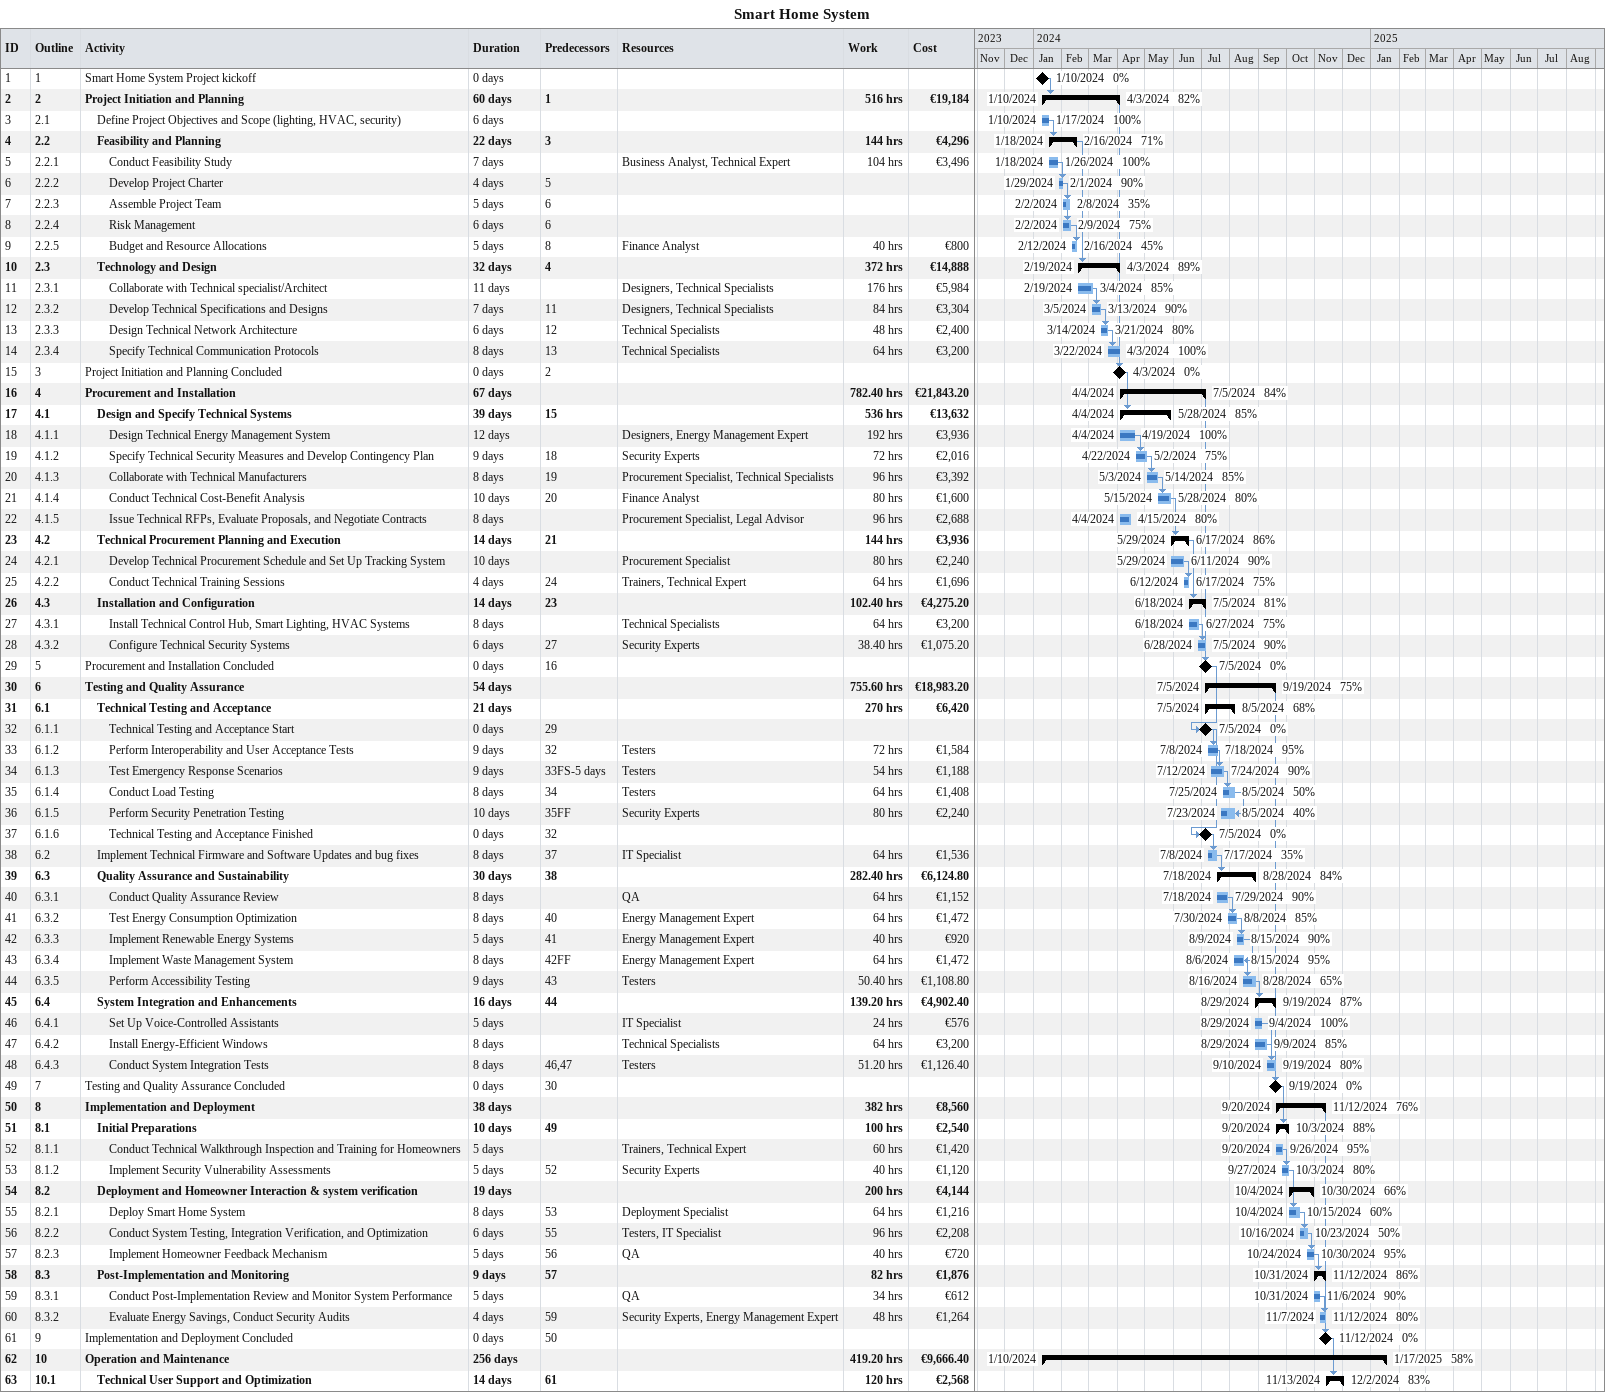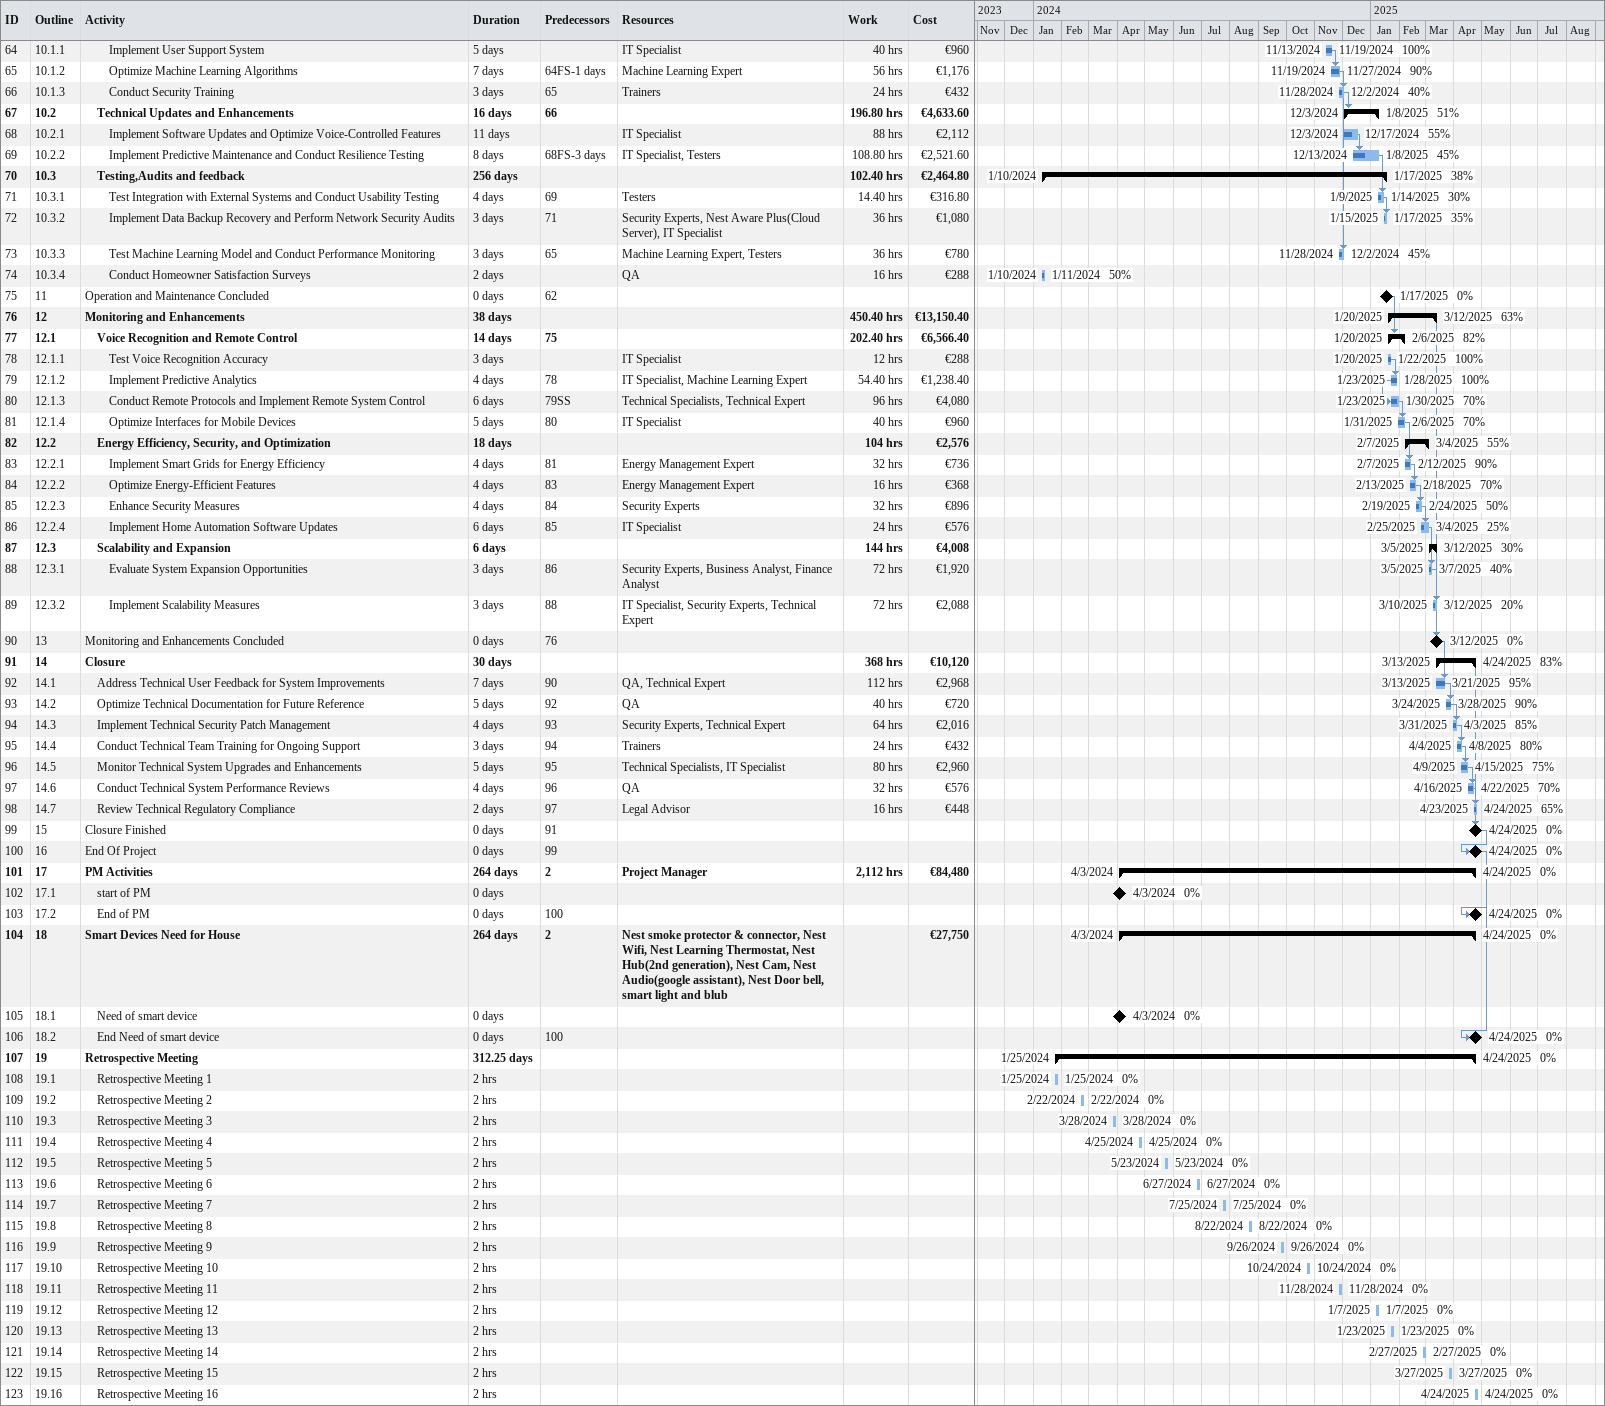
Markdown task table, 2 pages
Smart Home System

| ID | WBS | Task | Duration | Start | Finish | Predecessors | Resources | % complete | Work (h) | Cost (€) |
|---|---|---|---|---|---|---|---|---|---|---|
| 1 | 1 | Smart Home System Project kickoff | 0d | 2024-01-10 | 2024-01-10 |  |  | 0 |  |  |
| 2 | 2 | **Project Initiation and Planning** | 60d | 2024-01-10 | 2024-04-03 | 1 |  | 82 | 516 | 19184 |
| 3 | 2.1 | Define Project Objectives and Scope (lighting, HVAC, security) | 6d | 2024-01-10 | 2024-01-17 |  |  | 100 |  |  |
| 4 | 2.2 | **Feasibility and Planning** | 22d | 2024-01-18 | 2024-02-16 | 3 |  | 71 | 144 | 4296 |
| 5 | 2.2.1 | Conduct Feasibility Study | 7d | 2024-01-18 | 2024-01-26 |  | Business Analyst, Technical Expert | 100 | 104 | 3496 |
| 6 | 2.2.2 | Develop Project Charter | 4d | 2024-01-29 | 2024-02-01 | 5 |  | 90 |  |  |
| 7 | 2.2.3 | Assemble Project Team | 5d | 2024-02-02 | 2024-02-08 | 6 |  | 35 |  |  |
| 8 | 2.2.4 | Risk Management | 6d | 2024-02-02 | 2024-02-09 | 6 |  | 75 |  |  |
| 9 | 2.2.5 | Budget and Resource Allocations | 5d | 2024-02-12 | 2024-02-16 | 8 | Finance Analyst | 45 | 40 | 800 |
| 10 | 2.3 | **Technology and Design** | 32d | 2024-02-19 | 2024-04-03 | 4 |  | 89 | 372 | 14888 |
| 11 | 2.3.1 | Collaborate with Technical specialist/Architect | 11d | 2024-02-19 | 2024-03-04 |  | Designers, Technical Specialists | 85 | 176 | 5984 |
| 12 | 2.3.2 | Develop Technical Specifications and Designs | 7d | 2024-03-05 | 2024-03-13 | 11 | Designers, Technical Specialists | 90 | 84 | 3304 |
| 13 | 2.3.3 | Design Technical Network Architecture | 6d | 2024-03-14 | 2024-03-21 | 12 | Technical Specialists | 80 | 48 | 2400 |
| 14 | 2.3.4 | Specify Technical Communication Protocols | 8d | 2024-03-22 | 2024-04-03 | 13 | Technical Specialists | 100 | 64 | 3200 |
| 15 | 3 | Project Initiation and Planning Concluded | 0d | 2024-04-03 | 2024-04-03 | 2 |  | 0 |  |  |
| 16 | 4 | **Procurement and Installation** | 67d | 2024-04-04 | 2024-07-05 |  |  | 84 | 782.40 | 21843.20 |
| 17 | 4.1 | **Design and Specify Technical Systems** | 39d | 2024-04-04 | 2024-05-28 | 15 |  | 85 | 536 | 13632 |
| 18 | 4.1.1 | Design Technical Energy Management System | 12d | 2024-04-04 | 2024-04-19 |  | Designers, Energy Management Expert | 100 | 192 | 3936 |
| 19 | 4.1.2 | Specify Technical Security Measures and Develop Contingency Plan | 9d | 2024-04-22 | 2024-05-02 | 18 | Security Experts | 75 | 72 | 2016 |
| 20 | 4.1.3 | Collaborate with Technical Manufacturers | 8d | 2024-05-03 | 2024-05-14 | 19 | Procurement Specialist, Technical Specialists | 85 | 96 | 3392 |
| 21 | 4.1.4 | Conduct Technical Cost-Benefit Analysis | 10d | 2024-05-15 | 2024-05-28 | 20 | Finance Analyst | 80 | 80 | 1600 |
| 22 | 4.1.5 | Issue Technical RFPs, Evaluate Proposals, and Negotiate Contracts | 8d | 2024-04-04 | 2024-04-15 |  | Procurement Specialist, Legal Advisor | 80 | 96 | 2688 |
| 23 | 4.2 | **Technical Procurement Planning and Execution** | 14d | 2024-05-29 | 2024-06-17 | 21 |  | 86 | 144 | 3936 |
| 24 | 4.2.1 | Develop Technical Procurement Schedule and Set Up Tracking System | 10d | 2024-05-29 | 2024-06-11 |  | Procurement Specialist | 90 | 80 | 2240 |
| 25 | 4.2.2 | Conduct Technical Training Sessions | 4d | 2024-06-12 | 2024-06-17 | 24 | Trainers, Technical Expert | 75 | 64 | 1696 |
| 26 | 4.3 | **Installation and Configuration** | 14d | 2024-06-18 | 2024-07-05 | 23 |  | 81 | 102.40 | 4275.20 |
| 27 | 4.3.1 | Install Technical Control Hub, Smart Lighting, HVAC Systems | 8d | 2024-06-18 | 2024-06-27 |  | Technical Specialists | 75 | 64 | 3200 |
| 28 | 4.3.2 | Configure Technical Security Systems | 6d | 2024-06-28 | 2024-07-05 | 27 | Security Experts | 90 | 38.40 | 1075.20 |
| 29 | 5 | Procurement and Installation Concluded | 0d | 2024-07-05 | 2024-07-05 | 16 |  | 0 |  |  |
| 30 | 6 | **Testing and Quality Assurance** | 54d | 2024-07-05 | 2024-09-19 |  |  | 75 | 755.60 | 18983.20 |
| 31 | 6.1 | **Technical Testing and Acceptance** | 21d | 2024-07-05 | 2024-08-05 |  |  | 68 | 270 | 6420 |
| 32 | 6.1.1 | Technical Testing and Acceptance Start | 0d | 2024-07-05 | 2024-07-05 | 29 |  | 0 |  |  |
| 33 | 6.1.2 | Perform Interoperability and User Acceptance Tests | 9d | 2024-07-08 | 2024-07-18 | 32 | Testers | 95 | 72 | 1584 |
| 34 | 6.1.3 | Test Emergency Response Scenarios | 9d | 2024-07-12 | 2024-07-24 | 33FS-5d | Testers | 90 | 54 | 1188 |
| 35 | 6.1.4 | Conduct Load Testing | 8d | 2024-07-25 | 2024-08-05 | 34 | Testers | 50 | 64 | 1408 |
| 36 | 6.1.5 | Perform Security Penetration Testing | 10d | 2024-07-23 | 2024-08-05 | 35FF | Security Experts | 40 | 80 | 2240 |
| 37 | 6.1.6 | Technical Testing and Acceptance Finished | 0d | 2024-07-05 | 2024-07-05 | 32 |  | 0 |  |  |
| 38 | 6.2 | Implement Technical Firmware and Software Updates and bug fixes | 8d | 2024-07-08 | 2024-07-17 | 37 | IT Specialist | 35 | 64 | 1536 |
| 39 | 6.3 | **Quality Assurance and Sustainability** | 30d | 2024-07-18 | 2024-08-28 | 38 |  | 84 | 282.40 | 6124.80 |
| 40 | 6.3.1 | Conduct Quality Assurance Review | 8d | 2024-07-18 | 2024-07-29 |  | QA | 90 | 64 | 1152 |
| 41 | 6.3.2 | Test Energy Consumption Optimization | 8d | 2024-07-30 | 2024-08-08 | 40 | Energy Management Expert | 85 | 64 | 1472 |
| 42 | 6.3.3 | Implement Renewable Energy Systems | 5d | 2024-08-09 | 2024-08-15 | 41 | Energy Management Expert | 90 | 40 | 920 |
| 43 | 6.3.4 | Implement Waste Management System | 8d | 2024-08-06 | 2024-08-15 | 42FF | Energy Management Expert | 95 | 64 | 1472 |
| 44 | 6.3.5 | Perform Accessibility Testing | 9d | 2024-08-16 | 2024-08-28 | 43 | Testers | 65 | 50.40 | 1108.80 |
| 45 | 6.4 | **System Integration and Enhancements** | 16d | 2024-08-29 | 2024-09-19 | 44 |  | 87 | 139.20 | 4902.40 |
| 46 | 6.4.1 | Set Up Voice-Controlled Assistants | 5d | 2024-08-29 | 2024-09-04 |  | IT Specialist | 100 | 24 | 576 |
| 47 | 6.4.2 | Install Energy-Efficient Windows | 8d | 2024-08-29 | 2024-09-09 |  | Technical Specialists | 85 | 64 | 3200 |
| 48 | 6.4.3 | Conduct System Integration Tests | 8d | 2024-09-10 | 2024-09-19 | 46, 47 | Testers | 80 | 51.20 | 1126.40 |
| 49 | 7 | Testing and Quality Assurance Concluded | 0d | 2024-09-19 | 2024-09-19 | 30 |  | 0 |  |  |
| 50 | 8 | **Implementation and Deployment** | 38d | 2024-09-20 | 2024-11-12 |  |  | 76 | 382 | 8560 |
| 51 | 8.1 | **Initial Preparations** | 10d | 2024-09-20 | 2024-10-03 | 49 |  | 88 | 100 | 2540 |
| 52 | 8.1.1 | Conduct Technical Walkthrough Inspection and Training for Homeowners | 5d | 2024-09-20 | 2024-09-26 |  | Trainers, Technical Expert | 95 | 60 | 1420 |
| 53 | 8.1.2 | Implement Security Vulnerability Assessments | 5d | 2024-09-27 | 2024-10-03 | 52 | Security Experts | 80 | 40 | 1120 |
| 54 | 8.2 | **Deployment and Homeowner Interaction & system verification** | 19d | 2024-10-04 | 2024-10-30 |  |  | 66 | 200 | 4144 |
| 55 | 8.2.1 | Deploy Smart Home System | 8d | 2024-10-04 | 2024-10-15 | 53 | Deployment Specialist | 60 | 64 | 1216 |
| 56 | 8.2.2 | Conduct System Testing, Integration Verification, and Optimization | 6d | 2024-10-16 | 2024-10-23 | 55 | Testers, IT Specialist | 50 | 96 | 2208 |
| 57 | 8.2.3 | Implement Homeowner Feedback Mechanism | 5d | 2024-10-24 | 2024-10-30 | 56 | QA | 95 | 40 | 720 |
| 58 | 8.3 | **Post-Implementation and Monitoring** | 9d | 2024-10-31 | 2024-11-12 | 57 |  | 86 | 82 | 1876 |
| 59 | 8.3.1 | Conduct Post-Implementation Review and Monitor System Performance | 5d | 2024-10-31 | 2024-11-06 |  | QA | 90 | 34 | 612 |
| 60 | 8.3.2 | Evaluate Energy Savings, Conduct Security Audits | 4d | 2024-11-07 | 2024-11-12 | 59 | Security Experts, Energy Management Expert | 80 | 48 | 1264 |
| 61 | 9 | Implementation and Deployment Concluded | 0d | 2024-11-12 | 2024-11-12 | 50 |  | 0 |  |  |
| 62 | 10 | **Operation and Maintenance** | 256d | 2024-01-10 | 2025-01-17 |  |  | 58 | 419.20 | 9666.40 |
| 63 | 10.1 | **Technical User Support and Optimization** | 14d | 2024-11-13 | 2024-12-02 | 61 |  | 83 | 120 | 2568 |
| 64 | 10.1.1 | Implement User Support System | 5d | 2024-11-13 | 2024-11-19 |  | IT Specialist | 100 | 40 | 960 |
| 65 | 10.1.2 | Optimize Machine Learning Algorithms | 7d | 2024-11-19 | 2024-11-27 | 64FS-1d | Machine Learning Expert | 90 | 56 | 1176 |
| 66 | 10.1.3 | Conduct Security Training | 3d | 2024-11-28 | 2024-12-02 | 65 | Trainers | 40 | 24 | 432 |
| 67 | 10.2 | **Technical Updates and Enhancements** | 16d | 2024-12-03 | 2025-01-08 | 66 |  | 51 | 196.80 | 4633.60 |
| 68 | 10.2.1 | Implement Software Updates and Optimize Voice-Controlled Features | 11d | 2024-12-03 | 2024-12-17 |  | IT Specialist | 55 | 88 | 2112 |
| 69 | 10.2.2 | Implement Predictive Maintenance and Conduct Resilience Testing | 8d | 2024-12-13 | 2025-01-08 | 68FS-3d | IT Specialist, Testers | 45 | 108.80 | 2521.60 |
| 70 | 10.3 | **Testing,Audits and feedback** | 256d | 2024-01-10 | 2025-01-17 |  |  | 38 | 102.40 | 2464.80 |
| 71 | 10.3.1 | Test Integration with External Systems and Conduct Usability Testing | 4d | 2025-01-09 | 2025-01-14 | 69 | Testers | 30 | 14.40 | 316.80 |
| 72 | 10.3.2 | Implement Data Backup Recovery and Perform Network Security Audits | 3d | 2025-01-15 | 2025-01-17 | 71 | Security Experts, Nest Aware Plus(Cloud Server), IT Specialist | 35 | 36 | 1080 |
| 73 | 10.3.3 | Test Machine Learning Model and Conduct Performance Monitoring | 3d | 2024-11-28 | 2024-12-02 | 65 | Machine Learning Expert, Testers | 45 | 36 | 780 |
| 74 | 10.3.4 | Conduct Homeowner Satisfaction Surveys | 2d | 2024-01-10 | 2024-01-11 |  | QA | 50 | 16 | 288 |
| 75 | 11 | Operation and Maintenance Concluded | 0d | 2025-01-17 | 2025-01-17 | 62 |  | 0 |  |  |
| 76 | 12 | **Monitoring and Enhancements** | 38d | 2025-01-20 | 2025-03-12 |  |  | 63 | 450.40 | 13150.40 |
| 77 | 12.1 | **Voice Recognition and Remote Control** | 14d | 2025-01-20 | 2025-02-06 | 75 |  | 82 | 202.40 | 6566.40 |
| 78 | 12.1.1 | Test Voice Recognition Accuracy | 3d | 2025-01-20 | 2025-01-22 |  | IT Specialist | 100 | 12 | 288 |
| 79 | 12.1.2 | Implement Predictive Analytics | 4d | 2025-01-23 | 2025-01-28 | 78 | IT Specialist, Machine Learning Expert | 100 | 54.40 | 1238.40 |
| 80 | 12.1.3 | Conduct Remote Protocols and Implement Remote System Control | 6d | 2025-01-23 | 2025-01-30 | 79SS | Technical Specialists, Technical Expert | 70 | 96 | 4080 |
| 81 | 12.1.4 | Optimize Interfaces for Mobile Devices | 5d | 2025-01-31 | 2025-02-06 | 80 | IT Specialist | 70 | 40 | 960 |
| 82 | 12.2 | **Energy Efficiency, Security, and Optimization** | 18d | 2025-02-07 | 2025-03-04 |  |  | 55 | 104 | 2576 |
| 83 | 12.2.1 | Implement Smart Grids for Energy Efficiency | 4d | 2025-02-07 | 2025-02-12 | 81 | Energy Management Expert | 90 | 32 | 736 |
| 84 | 12.2.2 | Optimize Energy-Efficient Features | 4d | 2025-02-13 | 2025-02-18 | 83 | Energy Management Expert | 70 | 16 | 368 |
| 85 | 12.2.3 | Enhance Security Measures | 4d | 2025-02-19 | 2025-02-24 | 84 | Security Experts | 50 | 32 | 896 |
| 86 | 12.2.4 | Implement Home Automation Software Updates | 6d | 2025-02-25 | 2025-03-04 | 85 | IT Specialist | 25 | 24 | 576 |
| 87 | 12.3 | **Scalability and Expansion** | 6d | 2025-03-05 | 2025-03-12 |  |  | 30 | 144 | 4008 |
| 88 | 12.3.1 | Evaluate System Expansion Opportunities | 3d | 2025-03-05 | 2025-03-07 | 86 | Security Experts, Business Analyst, Finance Analyst | 40 | 72 | 1920 |
| 89 | 12.3.2 | Implement Scalability Measures | 3d | 2025-03-10 | 2025-03-12 | 88 | IT Specialist, Security Experts, Technical Expert | 20 | 72 | 2088 |
| 90 | 13 | Monitoring and Enhancements Concluded | 0d | 2025-03-12 | 2025-03-12 | 76 |  | 0 |  |  |
| 91 | 14 | **Closure** | 30d | 2025-03-13 | 2025-04-24 |  |  | 83 | 368 | 10120 |
| 92 | 14.1 | Address Technical User Feedback for System Improvements | 7d | 2025-03-13 | 2025-03-21 | 90 | QA, Technical Expert | 95 | 112 | 2968 |
| 93 | 14.2 | Optimize Technical Documentation for Future Reference | 5d | 2025-03-24 | 2025-03-28 | 92 | QA | 90 | 40 | 720 |
| 94 | 14.3 | Implement Technical Security Patch Management | 4d | 2025-03-31 | 2025-04-03 | 93 | Security Experts, Technical Expert | 85 | 64 | 2016 |
| 95 | 14.4 | Conduct Technical Team Training for Ongoing Support | 3d | 2025-04-04 | 2025-04-08 | 94 | Trainers | 80 | 24 | 432 |
| 96 | 14.5 | Monitor Technical System Upgrades and Enhancements | 5d | 2025-04-09 | 2025-04-15 | 95 | Technical Specialists, IT Specialist | 75 | 80 | 2960 |
| 97 | 14.6 | Conduct Technical System Performance Reviews | 4d | 2025-04-16 | 2025-04-22 | 96 | QA | 70 | 32 | 576 |
| 98 | 14.7 | Review Technical Regulatory Compliance | 2d | 2025-04-23 | 2025-04-24 | 97 | Legal Advisor | 65 | 16 | 448 |
| 99 | 15 | Closure Finished | 0d | 2025-04-24 | 2025-04-24 | 91 |  | 0 |  |  |
| 100 | 16 | End Of Project | 0d | 2025-04-24 | 2025-04-24 | 99 |  | 0 |  |  |
| 101 | 17 | **PM Activities** | 264d | 2024-04-03 | 2025-04-24 | 2 | Project Manager | 0 | 2112 | 84480 |
| 102 | 17.1 | start of PM | 0d | 2024-04-03 | 2024-04-03 |  |  | 0 |  |  |
| 103 | 17.2 | End of PM | 0d | 2025-04-24 | 2025-04-24 | 100 |  | 0 |  |  |
| 104 | 18 | **Smart Devices Need for House** | 264d | 2024-04-03 | 2025-04-24 | 2 | Nest smoke protector & connector, Nest Wifi, Nest Learning Thermostat, Nest Hub(2nd generation), Nest Cam, Nest Audio(google assistant), Nest Door bell, smart light and blub | 0 |  | 27750 |
| 105 | 18.1 | Need of smart device | 0d | 2024-04-03 | 2024-04-03 |  |  | 0 |  |  |
| 106 | 18.2 | End Need of smart device | 0d | 2025-04-24 | 2025-04-24 | 100 |  | 0 |  |  |
| 107 | 19 | **Retrospective Meeting** | 312.25d | 2024-01-25 | 2025-04-24 |  |  | 0 |  |  |
| 108 | 19.1 | Retrospective Meeting 1 | 2h | 2024-01-25 | 2024-01-25 |  |  | 0 |  |  |
| 109 | 19.2 | Retrospective Meeting 2 | 2h | 2024-02-22 | 2024-02-22 |  |  | 0 |  |  |
| 110 | 19.3 | Retrospective Meeting 3 | 2h | 2024-03-28 | 2024-03-28 |  |  | 0 |  |  |
| 111 | 19.4 | Retrospective Meeting 4 | 2h | 2024-04-25 | 2024-04-25 |  |  | 0 |  |  |
| 112 | 19.5 | Retrospective Meeting 5 | 2h | 2024-05-23 | 2024-05-23 |  |  | 0 |  |  |
| 113 | 19.6 | Retrospective Meeting 6 | 2h | 2024-06-27 | 2024-06-27 |  |  | 0 |  |  |
| 114 | 19.7 | Retrospective Meeting 7 | 2h | 2024-07-25 | 2024-07-25 |  |  | 0 |  |  |
| 115 | 19.8 | Retrospective Meeting 8 | 2h | 2024-08-22 | 2024-08-22 |  |  | 0 |  |  |
| 116 | 19.9 | Retrospective Meeting 9 | 2h | 2024-09-26 | 2024-09-26 |  |  | 0 |  |  |
| 117 | 19.10 | Retrospective Meeting 10 | 2h | 2024-10-24 | 2024-10-24 |  |  | 0 |  |  |
| 118 | 19.11 | Retrospective Meeting 11 | 2h | 2024-11-28 | 2024-11-28 |  |  | 0 |  |  |
| 119 | 19.12 | Retrospective Meeting 12 | 2h | 2025-01-07 | 2025-01-07 |  |  | 0 |  |  |
| 120 | 19.13 | Retrospective Meeting 13 | 2h | 2025-01-23 | 2025-01-23 |  |  | 0 |  |  |
| 121 | 19.14 | Retrospective Meeting 14 | 2h | 2025-02-27 | 2025-02-27 |  |  | 0 |  |  |
| 122 | 19.15 | Retrospective Meeting 15 | 2h | 2025-03-27 | 2025-03-27 |  |  | 0 |  |  |
| 123 | 19.16 | Retrospective Meeting 16 | 2h | 2025-04-24 | 2025-04-24 |  |  | 0 |  |  |
